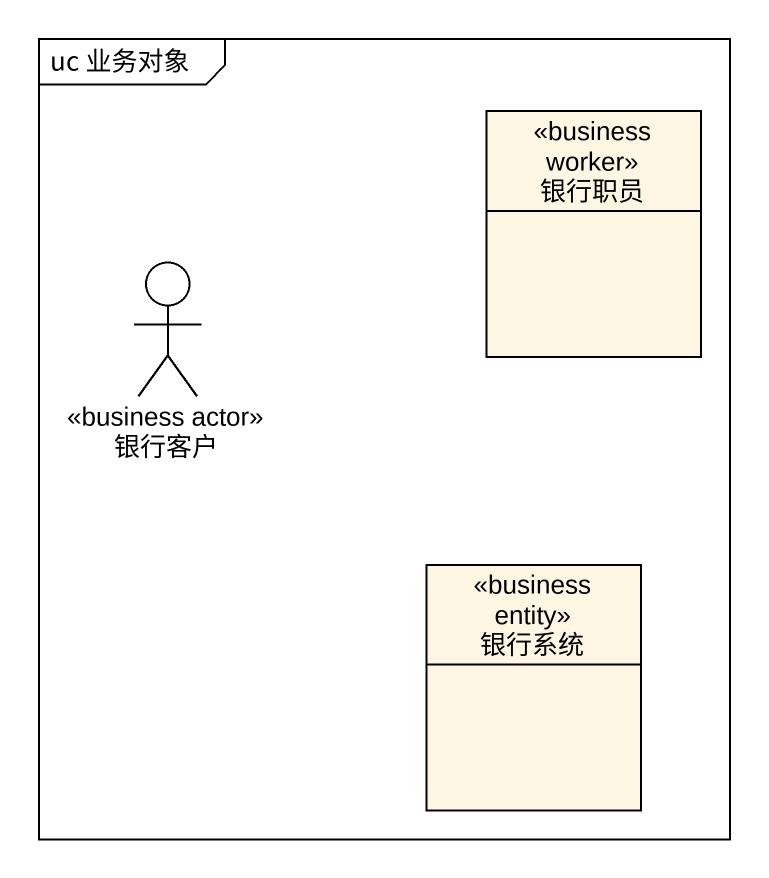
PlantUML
@startuml
mainframe uc 业务对象
allowmixing
hide circle
hide empty members
class 银行职员 <<business worker>>
actor 银行客户 <<business actor>>
class 银行系统 <<business entity>>
@enduml
